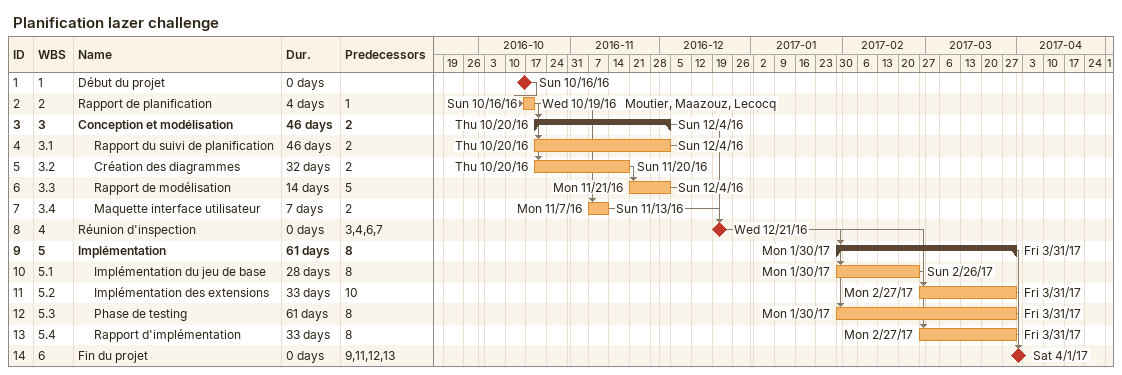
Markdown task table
Planification lazer challenge

| ID | WBS | Task | Duration | Start | Finish | Predecessors | Resources |
|---|---|---|---|---|---|---|---|
| 1 | 1 | Début du projet | 0d | 2016-10-16 | 2016-10-16 |  |  |
| 2 | 2 | Rapport de planification | 4d | 2016-10-16 | 2016-10-19 | 1 | Moutier, Maazouz, Lecocq |
| 3 | 3 | **Conception et modélisation** | 46d | 2016-10-20 | 2016-12-04 | 2 |  |
| 4 | 3.1 | Rapport du suivi de planification | 46d | 2016-10-20 | 2016-12-04 | 2 |  |
| 5 | 3.2 | Création des diagrammes | 32d | 2016-10-20 | 2016-11-20 | 2 |  |
| 6 | 3.3 | Rapport de modélisation | 14d | 2016-11-21 | 2016-12-04 | 5 |  |
| 7 | 3.4 | Maquette interface utilisateur | 7d | 2016-11-07 | 2016-11-13 | 2 |  |
| 8 | 4 | Réunion d'inspection | 0d | 2016-12-21 | 2016-12-21 | 3, 4, 6, 7 |  |
| 9 | 5 | **Implémentation** | 61d | 2017-01-30 | 2017-03-31 | 8 |  |
| 10 | 5.1 | Implémentation du jeu de base | 28d | 2017-01-30 | 2017-02-26 | 8 |  |
| 11 | 5.2 | Implémentation des extensions | 33d | 2017-02-27 | 2017-03-31 | 10 |  |
| 12 | 5.3 | Phase de testing | 61d | 2017-01-30 | 2017-03-31 | 8 |  |
| 13 | 5.4 | Rapport d'implémentation | 33d | 2017-02-27 | 2017-03-31 | 8 |  |
| 14 | 6 | Fin du projet | 0d | 2017-04-01 | 2017-04-01 | 9, 11, 12, 13 |  |
